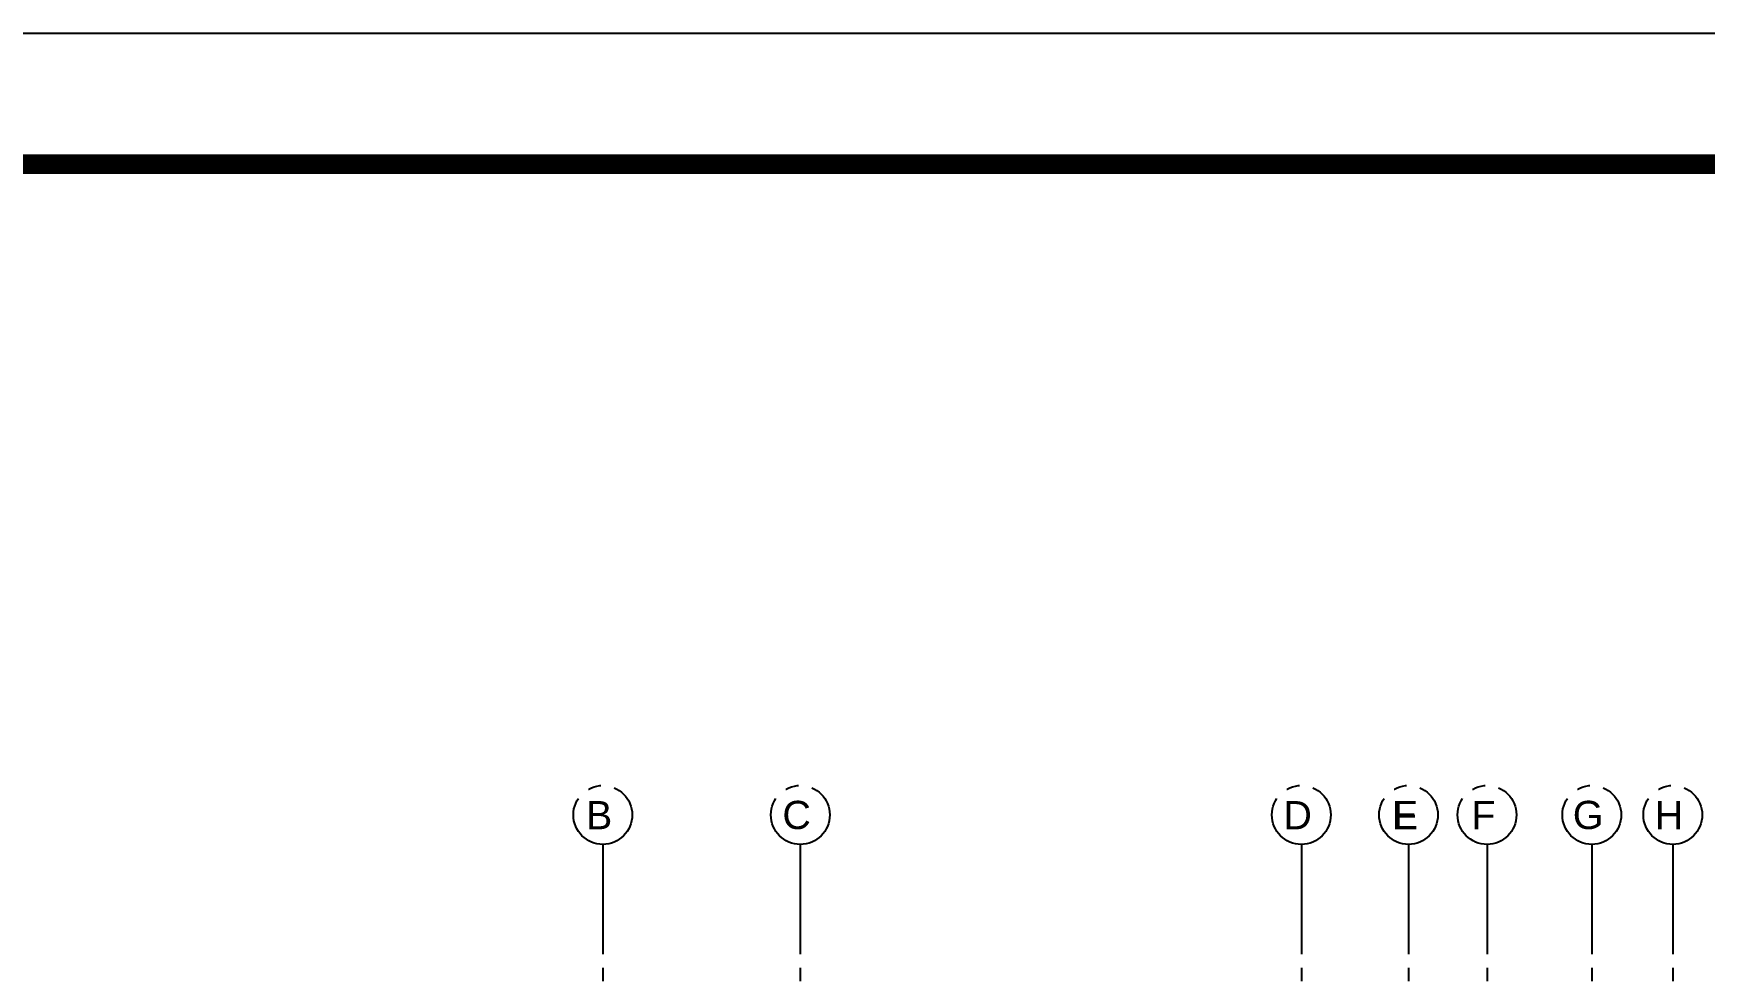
# Model space of a CAD drawing. Header units: millimetres. Extents: x 1217 to 2428, y 234 to 644.
# Drawn here: x 2348.63 to 2361.4, y 497.25 to 504.44 of the extents above; entities that cross this region are included whole.
import ezdxf

# ---------------------------------------------------------------- set-up
doc = ezdxf.new("R2010")
doc.units = ezdxf.units.MM
doc.linetypes.add('ACAD_ISO04W100', pattern=[30, 24, -3, 0, -3])
doc.layers.add('0.1', color=251, linetype='Continuous')
doc.layers.add('EJES', color=8, linetype='Continuous')
doc.styles.get("Standard").update_dxf_attribs({"font": 'arial.ttf'})

msp = doc.modelspace()

# ---------------------------------------------------------------- linework, layer by layer
at = {"layer": '0.1', "ltscale": 3, "elevation": 0}
msp.add_lwpolyline([(2338.46076, 452.44057), (2428.46076, 452.44057), (2428.46076, 504.44057), (2338.46076, 504.44057)], close=True, dxfattribs=at)
at = {"layer": '0.1', "ltscale": 3, "const_width": 0.15, "elevation": 0}
msp.add_lwpolyline([(2339.46076, 453.44057), (2427.46076, 453.44057), (2427.46076, 503.44057), (2339.46076, 503.44057)], close=True, dxfattribs=at)
at = {"layer": 'EJES', "linetype": 'ACAD_ISO04W100', "ltscale": 0.035, "elevation": 0}
for points in [[(2352.97844, 498.23948), (2352.97844, 460.03979)], [(2352.97844, 498.23948), (2352.97844, 460.03979)], [(2354.48848, 498.23948), (2354.48848, 460.03979)], [(2354.48848, 498.23948), (2354.48848, 460.03979)], [(2358.31982, 498.23948), (2358.31982, 494.66074)], [(2359.13909, 498.23948), (2359.13909, 494.12518)], [(2359.73954, 498.23948), (2359.73954, 494.12518)], [(2360.54048, 498.23948), (2360.54048, 494.12515)], [(2361.15846, 498.23948), (2361.15846, 494.66074)]]:
    msp.add_lwpolyline(points, dxfattribs=at)
at = {"layer": 'EJES', "linetype": 'ACAD_ISO04W100', "ltscale": 0.035}
for centre in [(2352.97844, 498.46446, 0), (2354.48848, 498.46446, 0), (2354.48848, 498.46446, 0), (2358.31872, 498.46446, 0), (2358.31872, 498.46446, 0), (2359.13799, 498.46446, 0), (2359.13799, 498.46446, 0), (2359.73844, 498.46446, 0), (2359.73844, 498.46446, 0), (2359.73844, 498.46446, 0), (2359.73844, 498.46446, 0), (2360.53937, 498.46446, 0), (2360.53937, 498.46446, 0), (2360.53937, 498.46446), (2360.53937, 498.46446), (2361.15846, 498.46446, 0), (2361.15846, 498.46446, 0), (2361.15846, 498.46447, 0)]:
    msp.add_circle(centre, 0.22497, dxfattribs=at)

# ---------------------------------------------------------------- texts
at = {"layer": 'EJES', "char_height": 0.216, "width": 0.3443665, "attachment_point": 5}
for s, insert in [('B', (2352.95043, 498.46272, 0)), ('B', (2352.95043, 498.46272, 0)), ('C', (2354.46047, 498.46272, 0)), ('C', (2354.46047, 498.46272, 0)), ('D', (2358.29071, 498.46272, 0)), ('E', (2359.10998, 498.46272, 0)), ('F', (2359.10998, 498.46272, 0)), ('F', (2359.71043, 498.46272, 0)), ('G', (2360.51137, 498.46272, 0)), ('H', (2361.13045, 498.46272, 0))]:
    msp.add_mtext(s, dxfattribs=dict(at, insert=insert))

doc.saveas('drawing.dxf')
